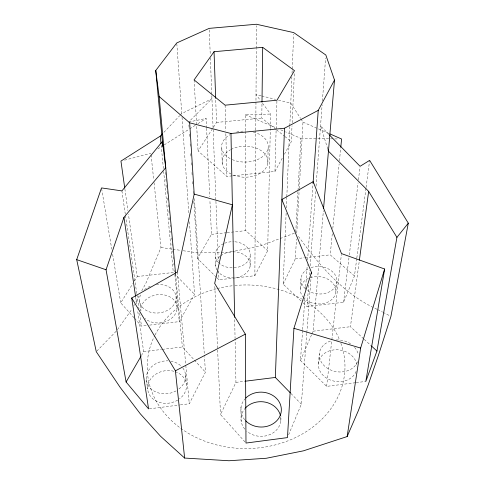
<?xml version="1.0" encoding="UTF-8"?>
<svg xmlns="http://www.w3.org/2000/svg" width="485" height="485" viewBox="0 0 485 485"><rect width="100%" height="100%" fill="white"/><g stroke="black" fill="none" stroke-linecap="round" stroke-linejoin="round"><path stroke-width="0.36" stroke-dasharray="2.42 1.82" d="M250.121 266.18L250.127 256.086M233.176 278.178L254.861 275.71L255.777 130.804M255.783 130.047L256.298 49.203M256.304 48.451L256.444 25.76M275.965 129.386L261.797 118.067L261.985 103.02M267.841 163.178L268.138 148.034M254.861 275.71L267.659 250.715L270.303 129.155M270.315 128.398L270.63 114.054L262.209 102.838M232.927 175.8L274.959 171.472L276.947 100.237M301.082 300.979L283.131 284.18L286.156 212.503M286.344 207.974L286.793 197.413M286.823 196.661L289.781 126.494M289.818 125.736L291.879 76.854M292.037 73.108L293.68 34.108M284.41 154.248L291.315 141.656L292.025 125.791M292.158 122.766L294.34 73.659M280.821 420.75L281.027 416.397M295.759 231.957L297.978 191.199M298.02 190.447L300.864 138.364L285.562 131.859M283.131 284.18L295.341 258.766L296.438 239.141M296.771 233.103L299.221 189.32M299.263 188.568L302.973 122.141L300.936 118.964M300.336 288.545L300.979 278.505M355.475 382.732L326.641 386.375L300.47 360.47L302.616 330.291M302.67 329.539L305.077 295.589M305.508 289.551L305.671 287.29M305.72 286.538L307.278 264.658M307.599 260.13L313.061 183.178M356.736 258.705L354.468 275.971L343.562 302.282L307.066 306.581L308.751 283.992M309.43 274.959L309.763 270.436M310.103 265.919L315.723 190.623M316.056 186.107L322.125 104.766M322.41 101.001L325.611 58.042M288.623 434.821L301.33 404.169L306.775 333.389M306.829 332.631L311.176 276.159M311.934 333.922L313.11 331.2L323.38 210.69M318.409 363.665L319.348 353.917M354.468 275.971L330.224 254.843L332.364 233.03M332.807 228.52L339.154 163.827M339.451 160.82L340.706 148.034M335.844 291.655L336.948 281.621M326.641 386.375L331.758 340.615M331.837 339.864L341.398 254.34M343.562 302.282L348.951 257.959M349.315 254.952L358.075 182.827M358.439 179.82L359.991 167.052M356.833 257.959L365.987 188.144M366.09 187.392L369.534 161.117M363.683 338.87L350.431 326.708L359.294 260.912M154.036 182.693L160.99 247.489L146.106 282.767L141.547 291.279M300.47 360.47L311.637 334.608M244.992 441.938L220.499 414.523L235.946 382.374L235.086 339.3M180.396 404.884L189.271 403.762L205.44 372.201L204.482 357.105M133.836 305.695L134.539 304.38M135.939 301.761L139.795 294.559M274.959 171.472L282.591 157.558M149.635 325.114L179.28 321.622L194.57 294.365L189.399 221.281M141.426 355.487L143.669 351.613L137.534 309.836M216.286 277.135L197.486 258.523L211.454 234.358L209.872 199.747M134.072 317.784L120.741 302.858L132.811 283.61M134.418 281.039L137.237 276.547L128.452 214.328M232.176 175.879L226.919 176.419L198.08 150.968L216.522 122.456L215.704 99.128M117.412 329.661L132.084 308.969M163.875 132.35L179.723 115.691M180.232 115.151L181.766 113.538L211.945 98.74L189.253 121.444M96.776 351.152L116.545 330.873M157.867 148.907L161.681 146.506M164.221 144.906L189.004 129.289M189.641 128.889L195.358 125.288M197.904 123.687L206.161 118.479L206.574 127.513M294.31 233.237L259.881 246.065L232.8 251.485M124.596 160.153L150.877 153.308M188.726 121.977L206.161 118.479M232.066 251.63L229.144 252.218L198.062 252.903L181.754 250.521M149.325 408.819L179.656 404.981M356.214 382.635L365.823 381.422M235.946 382.374L244.125 381.349M143.669 351.613L161.529 349.461M162.269 349.37L182.36 346.951L193.897 359.573M313.11 331.2L350.431 326.708M134.569 318.336L141.481 326.078L146.67 325.465M216.825 277.669L218.971 279.796L232.43 278.263M137.237 276.547L173.303 272.491L163.669 171.526M295.341 258.766L304.247 257.765M304.986 257.68L330.224 254.843M211.454 234.358L226.374 232.733M227.125 232.654L245.78 230.624L267.659 250.715M216.522 122.456L261.797 118.067M245.301 130.617L245.222 114.709L270.63 114.054M300.864 138.364L334.05 138.886M334.808 138.898L338.578 138.959M160.99 247.489L172.114 249.114M172.854 249.223L181.008 250.412M261.082 95.818L256.007 94.575L260.439 100.48M261.803 96L275.565 99.37M278.457 100.086L290.77 103.105L300.53 118.334M245.222 114.709L276.523 128.016M280.694 129.792L284.865 131.568M302.973 122.141L329.182 133.587M377.051 309.284C343.271 293.971 318.687 264.628 297.535 235.104M377.712 309.624L382.344 311.982M383.004 312.322L389.619 315.686M276.559 129.859L284.228 135.994M284.822 136.467L291.315 141.656M364.235 339.379L370.861 345.459M303.258 303.016L307.066 306.581M328.988 134.497L320.555 125.87L327.999 149.738M174.339 273.558L194.57 294.365M290.939 393.48L301.33 404.169M194.4 360.125L205.44 372.201M101.638 188.665L111.75 249.12M112.623 254.346L120.741 302.858M146.258 379.506L147.695 389.115M135.673 297.159L136.77 304.616M121.911 190.896L125.373 214.794M125.482 215.546L136.831 293.958M136.94 294.71L138.995 308.896M139.644 313.377L141.481 326.078M139.492 300.706L140.911 310.661A18.163 14.12 -7.7 0 1 163.475 294.795A18.163 14.12 -7.7 0 1 174.2 315.602A18.163 14.12 -7.7 0 1 144.912 318.427M124.857 188.841L127.925 210.581M151.041 154.818L153.709 179.68M176.037 296.499L176.989 306.478M161.153 145.154L163.384 168.513M175.588 273.879L182.36 346.951M165.294 172.357L165.506 174.618M165.931 179.141L166.143 181.402M166.494 185.173L166.707 187.434M167.064 191.205L167.343 194.218M167.701 197.989L167.907 200.25M168.331 204.773L168.544 207.034M168.901 210.805L169.113 213.067M169.532 217.589L169.744 219.85M170.241 225.131L170.381 226.634M170.805 231.157L170.944 232.667M171.441 237.947L171.581 239.451M172.005 243.973L172.145 245.483M172.642 250.763L172.781 252.267M173.206 256.789L173.418 259.051M173.842 263.579L173.982 265.083M174.479 270.363L174.618 271.867M174.903 274.886L179.28 321.622M185.531 374.656L186.422 384.296M177.383 272.049L185.743 364.623M185.81 365.375L189.271 403.762M176.825 43.686L181.766 113.538M182.033 117.309L188.865 213.752M188.92 124.991L189.162 128.761M189.502 134.048L189.744 137.819M190.132 143.851L190.375 147.622M190.757 153.66L190.951 156.679M191.339 162.711L191.581 166.482M191.969 172.521L192.163 175.54M192.551 181.572L192.794 185.343M193.175 191.381L193.321 193.642M193.806 201.19L197.486 258.523M194.473 198.62L204.434 356.354M194.103 79.904L198.08 150.968M206.61 128.264L209.732 196.74M214.813 286.453L220.499 414.523M215.304 256.541L215.728 266.635M209.277 29.876L210.248 54.847M210.363 57.873L211.799 94.957M211.83 95.715L215.898 200.584M215.928 201.336L218.238 260.936M218.62 270.745L218.971 279.796M221.797 148.598L222.251 163.742M225.107 105.178L225.755 130.677M225.834 133.672L226.919 176.419M234.691 319.651L235.067 338.542M240.978 407.333L241.16 421.32M245.301 131.374L245.78 230.624M340.87 343.277A98.891 81.813 -0.3 0 1 240.954 448.486A98.891 81.813 -0.3 0 1 154.733 335.584M155.067 334.923A98.891 81.813 -0.3 0 1 216.54 288.739M217.262 288.557A98.891 81.813 -0.3 0 1 232.709 285.732M234.928 285.495A98.891 81.813 -0.3 0 1 301.652 298.996M303.634 300.142A98.891 81.813 -0.3 0 1 339.809 340.506M182.881 368.06A19.794 16.381 -9.5 0 1 177.946 389.728M176.11 390.874A19.794 16.381 -9.5 0 1 146.688 381.919A19.794 16.381 -9.5 0 1 167.907 360.852M170.756 361.125A19.794 16.381 -9.5 0 1 181.954 366.921M244.737 419.749A20.261 17.448 1.8 0 1 244.846 399.028M357.603 361.646A19.655 15.92 9.2 0 1 325.774 367.121A19.655 15.92 9.2 0 1 331.303 340.803M336.16 339.979A19.655 15.92 9.2 0 1 351.631 344.538M354.59 347.296A19.655 15.92 9.2 0 1 358.251 354.765M156.358 284.695A18.4 14.168 -7.5 0 1 176.049 299.045A18.4 14.168 -7.5 0 1 153.254 312.807A18.4 14.168 -7.5 0 1 140.996 293.971M144.488 289.709A18.4 14.168 -7.5 0 1 147.507 287.563M148.07 287.247A18.4 14.168 -7.5 0 1 151.108 285.907M234.879 241.785A17.533 13.071 -1.2 0 1 248.077 260.912A17.533 13.071 -1.2 0 1 219.208 263.252M218.735 262.809A17.533 13.071 -1.2 0 1 223.961 243.525M224.628 243.246A17.533 13.071 -1.2 0 1 233.382 241.706M311.006 267.599A18.054 13.713 5.4 0 1 333.813 273.067A18.054 13.713 5.4 0 1 331.17 290.83A18.054 13.713 5.4 0 1 307.599 290.466M305.32 288.696A18.054 13.713 5.4 0 1 308.345 268.72M253.419 132.09A23.322 15.508 -0.3 0 1 265.271 154.091A23.322 15.508 -0.3 0 1 230.793 158.935M230.108 158.571A23.322 15.508 -0.3 0 1 230.005 134.684M236.541 132.114A23.322 15.508 -0.3 0 1 243.858 131.071M230.981 149.465A22.947 15.514 -0.3 0 1 261.348 150.762A22.947 15.514 -0.3 0 1 262.967 171.302A22.947 15.514 -0.3 0 1 232.988 174.946M231.109 174.079A22.947 15.514 -0.3 0 1 230.326 149.823M280.736 416.973A19.976 17.339 1.9 0 1 269.708 434.675A19.976 17.339 1.9 0 1 246.756 431.129M244.81 429.128A19.976 17.339 1.9 0 1 244.919 408.534M175.212 371.662A19.521 16.29 -9.8 0 1 179.523 398.87M177.759 400.064A19.521 16.29 -9.8 0 1 147.725 389.461A19.521 16.29 -9.8 0 1 174.558 371.455M356.135 371.364A19.388 15.841 9.5 0 1 324.98 377.003A19.388 15.841 9.5 0 1 329.6 350.807A19.388 15.841 9.5 0 1 356.972 366.605M310.242 277.669A17.824 13.671 5.5 0 1 333.322 283.822A17.824 13.671 5.5 0 1 328.515 301.785A17.824 13.671 5.5 0 1 304.616 298.699M303.646 297.723A17.824 13.671 5.5 0 1 308.896 278.178M232.83 251.83A17.321 13.04 -1.2 0 1 250.187 263.779A17.321 13.04 -1.2 0 1 235.292 277.772M233.988 277.881A17.321 13.04 -1.2 0 1 218.092 271.758M216.868 269.933A17.321 13.04 -1.2 0 1 220.196 256.135M220.717 255.722A17.321 13.04 -1.2 0 1 232.079 251.848"/><path stroke-width="0.73" d="M261.997 102.268L262.688 47.354L214.049 51.707L194.103 79.904L225.107 105.178L276.947 100.237L294.48 70.64L262.688 47.354M290.418 392.947L275.353 377.451L284.495 128.234L318.233 110.368L334.511 80.061L325.841 55.023L293.746 32.61L256.456 24.25L209.217 28.36L176.77 42.935L155.752 70.495L162.893 146.725M329.515 135.036L360.082 166.3L369.631 160.371L408.303 223.167L396.924 237.365L376.936 351.037L365.823 381.422L384.647 269.017L341.476 253.594L313.171 181.669L281.876 199.553L311.467 272.394L293.934 328.315L287.466 437.603L245.986 443.06L245.337 334.147L214.673 283.44L232.394 204.797L194.188 194.091L189.683 122.814L159.141 96.503L155.752 70.495M313.061 183.178L318.233 110.368M311.352 273.904L311.467 272.394M323.568 208.429L334.511 80.061M340.779 147.282L341.592 139.007L329.867 133.884M359.391 260.166L368.655 191.387L328.448 151.187L327.999 149.738M194.188 194.091L177.383 272.049L131.708 298.008L148.58 408.91L126.106 381.992L106.051 269.757L123.954 217.347L165.743 167.671L162.402 141.45L121.911 190.896L101.51 187.919L76.697 259.639L96.26 351.686L120.05 387.236L140.274 413.784L160.517 436.245L184.633 458.058L229.017 460.75L266.295 458.264L303.404 450.844L347.139 436.567L360.652 348.048L384.647 269.017M408.303 223.167L390.94 316.365L378.47 355.22L368.218 384.841L358.373 410.607L347.139 436.567M126.106 381.992L141.056 356.135M124.754 188.089L120.947 161.099L160.292 136.109L162.336 133.963M184.633 458.058L175.406 370.807L245.337 334.147M244.87 381.258L275.353 377.451M189.683 122.814L230.969 133.502L284.495 128.234M293.934 328.315L360.652 348.048M76.697 259.639L106.051 269.757M371.413 345.969L376.936 351.037M368.655 191.387L396.924 237.365M131.708 298.008L175.406 370.807M123.954 217.347L135.564 296.414M160.292 136.109L161.014 143.645M159.141 96.503L175.515 273.128M214.049 51.707L215.679 98.376M230.969 133.502L234.643 317.384M245.786 398.033A20.261 17.448 1.8 0 1 275.116 397.106A20.261 17.448 1.8 0 1 274.995 422.393A20.261 17.448 1.8 0 1 245.677 420.786M245.368 408.03A19.976 17.339 1.9 0 1 265.568 402.198A19.976 17.339 1.9 0 1 280.469 415.596"/></g></svg>
